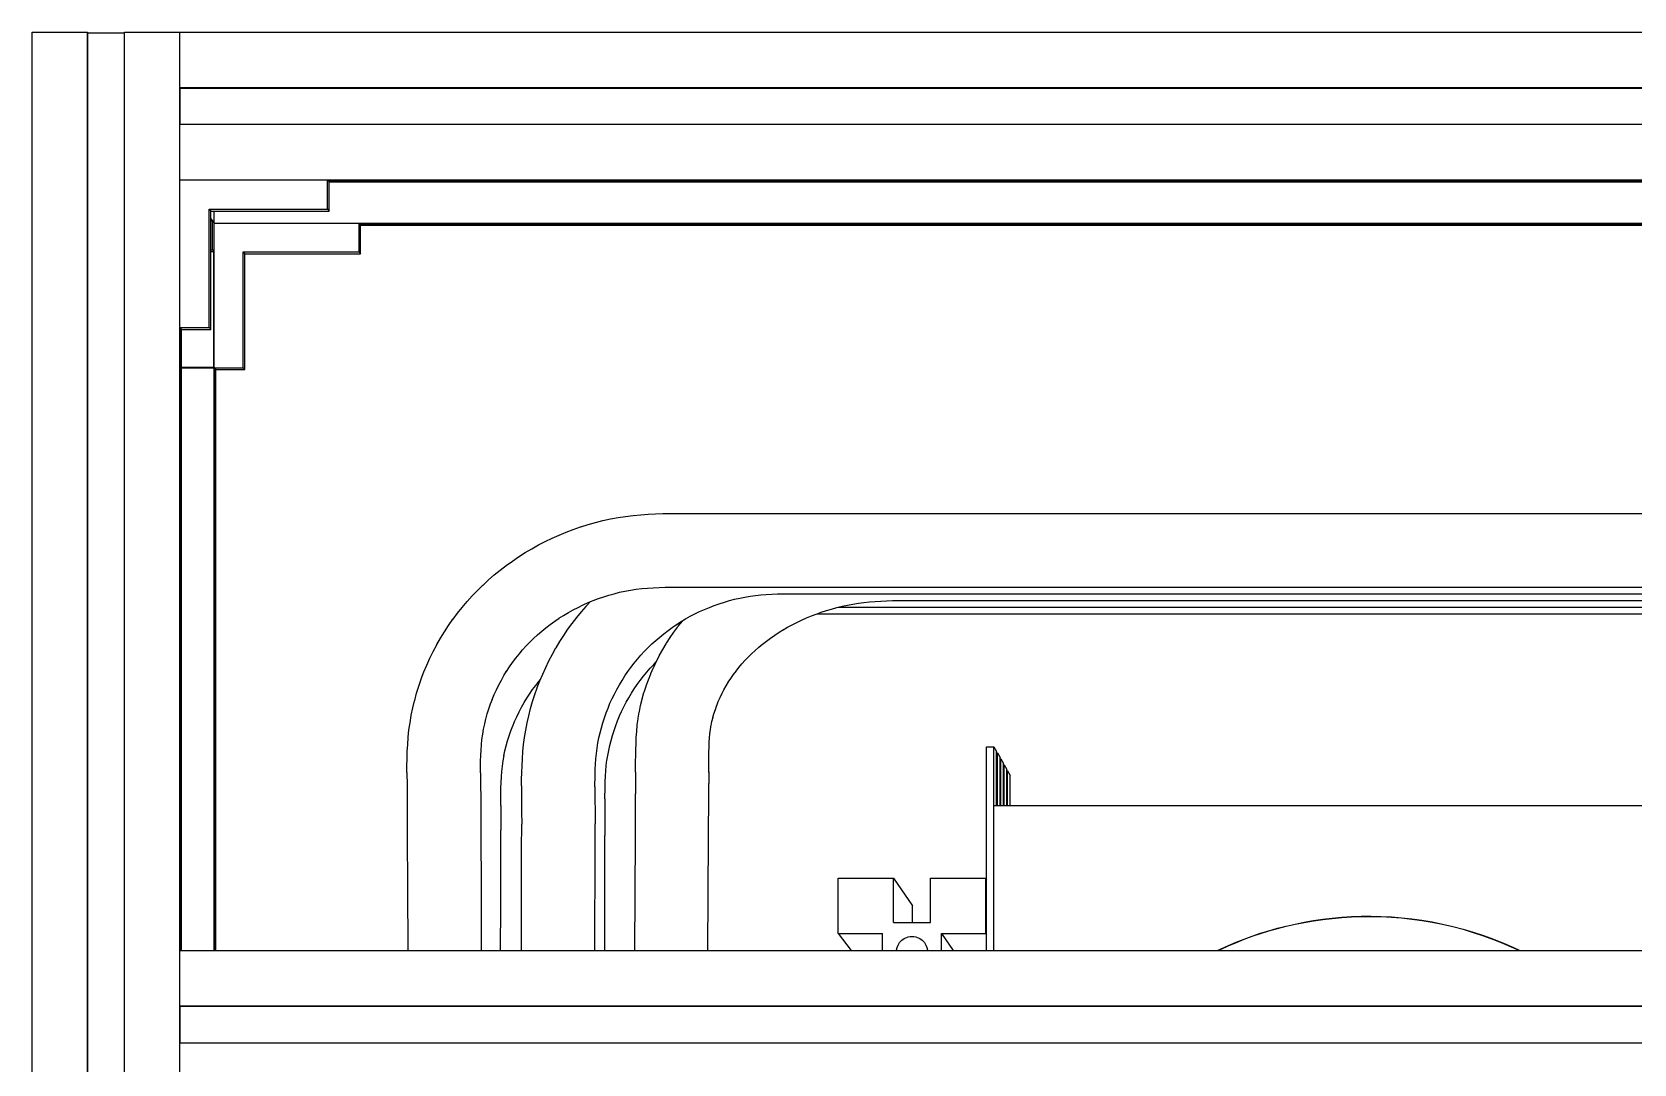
# Model space of a CAD drawing. Header units: millimetres. Extents: x -253 to 258, y -315 to 312.
# Drawn here: x -252.7 to -33.5, y 171.1 to 312.4 of the extents above; entities that cross this region are included whole.
import ezdxf

# ---------------------------------------------------------------- set-up
doc = ezdxf.new("R2010")
doc.units = ezdxf.units.MM
doc.layers.add('VISIBLE', color=7, linetype='Continuous')

msp = doc.modelspace()

# ---------------------------------------------------------------- linework, layer by layer
at = {"layer": 'VISIBLE'}
for p, q in [((-252.72, -315.39), (-252.72, 312.36)), ((-252.72, 312.36), (-245.14, 312.36)), ((-245.14, -315.39), (-245.14, 312.36)), ((-245.14, 312.36), (-245.06, 312.26)), ((-245.06, -315.29), (-245.06, 312.26)), ((-245.06, 312.26), (-240.08, 312.26)), ((-240.08, -315.39), (-240.08, 312.36)), ((-240.08, 312.36), (240.08, 312.36)), ((-232.5, -315.39), (-232.5, 312.36)), ((-232.5, 304.78), (-232.43, 304.68)), ((-232.5, 304.78), (232.5, 304.78)), ((-232.43, 299.72), (-232.43, 304.68)), ((-232.43, 304.68), (232.43, 304.68)), ((-232.5, 299.72), (232.5, 299.72)), ((-232.5, 292.14), (232.5, 292.14)), ((-212.28, 288.1), (-212.28, 292.14)), ((-212.28, 292.14), (-212.07, 291.85)), ((-212.2, 292.03), (212.2, 292.03)), ((-212.15, 291.96), (212.15, 291.96)), ((-212.07, 287.81), (-212.07, 291.85)), ((-212.07, 291.85), (212.07, 291.85)), ((-228.46, 271.92), (-228.46, 288.1)), ((-228.46, 288.1), (-228.23, 287.81)), ((-228.46, 288.1), (-212.28, 288.1)), ((-228.23, 271.65), (-228.23, 287.81)), ((-228.23, 287.81), (-212.07, 287.81)), ((-227.78, 186.61), (-227.78, 287.81)), ((-212.28, 288.1), (-212.07, 287.81)), ((-228.23, 286.77), (-227.78, 286.21)), ((-228.23, 286.49), (-228, 286.49)), ((-228, 282.53), (-228, 286.49)), ((-227.78, 286.21), (227.78, 286.21)), ((-207.97, 282.25), (-207.97, 286.21)), ((-207.97, 286.21), (-207.77, 285.93)), ((-207.9, 286.1), (207.9, 286.1)), ((-207.84, 286.03), (207.84, 286.03)), ((-207.77, 281.97), (-207.77, 285.93)), ((-207.77, 285.93), (207.77, 285.93)), ((-228.23, 282.53), (-228, 282.53)), ((-228.23, 282.3), (-227.82, 282.3)), ((-228, 282.53), (-227.82, 282.3)), ((-227.82, 266.46), (-227.82, 282.3)), ((-223.82, 266.4), (-223.82, 282.25)), ((-223.82, 282.25), (-223.6, 281.97)), ((-223.82, 282.25), (-207.97, 282.25)), ((-223.6, 266.14), (-223.6, 281.97)), ((-223.6, 281.97), (-207.77, 281.97)), ((-207.97, 282.25), (-207.77, 281.97)), ((-232.5, 271.92), (-232.22, 271.59)), ((-232.5, 271.92), (-228.46, 271.92)), ((-228.46, 271.92), (-228.23, 271.65)), ((-232.41, 186.61), (-232.41, 271.82)), ((-232.35, 186.61), (-232.35, 271.75)), ((-232.26, 186.61), (-232.26, 271.65)), ((-232.26, 271.65), (-228.23, 271.65)), ((-232.26, 271.59), (-232.22, 271.59)), ((-232.22, 271.59), (-232.22, 271.65)), ((-232.26, 266.46), (-227.82, 266.46)), ((-232.26, 266.4), (-223.82, 266.4)), ((-227.82, 266.46), (-227.55, 266.14)), ((-227.69, 186.61), (-227.69, 266.3)), ((-227.64, 186.61), (-227.64, 266.24)), ((-227.55, 186.61), (-227.55, 266.14)), ((-227.55, 266.14), (-223.6, 266.14)), ((-223.82, 266.4), (-223.6, 266.14)), ((-174.58, 245.46), (-173.55, 245.69)), ((-173.55, 245.69), (-172.51, 245.88)), ((-172.51, 245.88), (-171.48, 246.04)), ((-171.48, 246.04), (-170.44, 246.16)), ((-170.44, 246.16), (-169.42, 246.26)), ((-169.42, 246.26), (-168.4, 246.33)), ((-168.4, 246.33), (-167.39, 246.38)), ((-167.39, 246.38), (-166.4, 246.42)), ((-166.4, 246.42), (-165.43, 246.44)), ((-165.43, 246.44), (-164.47, 246.45)), ((-164.47, 246.45), (-162.58, 246.44)), ((-162.58, 246.44), (-160.74, 246.43)), ((-160.74, 246.43), (-158.92, 246.42)), ((-158.92, 246.42), (-155.29, 246.42)), ((-155.29, 246.42), (-151.64, 246.42)), ((-151.64, 246.42), (-144.35, 246.42)), ((-144.35, 246.42), (-27.7, 246.42)), ((-181.54, 243.06), (-180.59, 243.49)), ((-180.59, 243.49), (-179.62, 243.88)), ((-179.62, 243.88), (-178.64, 244.25)), ((-178.64, 244.25), (-177.64, 244.6)), ((-177.64, 244.6), (-177.63, 244.6)), ((-177.63, 244.6), (-176.63, 244.92)), ((-176.63, 244.92), (-175.61, 245.2)), ((-175.61, 245.2), (-174.58, 245.46)), ((-185.24, 241.08), (-184.34, 241.61)), ((-184.34, 241.61), (-184.33, 241.62)), ((-184.33, 241.62), (-183.41, 242.13)), ((-183.41, 242.13), (-182.49, 242.61)), ((-182.49, 242.61), (-181.54, 243.06)), ((-188.66, 238.68), (-187.84, 239.31)), ((-187.84, 239.31), (-187.82, 239.32)), ((-187.82, 239.32), (-186.98, 239.93)), ((-186.98, 239.93), (-186.12, 240.52)), ((-186.12, 240.52), (-185.24, 241.08)), ((-191, 236.64), (-190.25, 237.34)), ((-190.25, 237.34), (-189.46, 238.02)), ((-189.46, 238.02), (-188.66, 238.68)), ((-193.16, 234.39), (-192.47, 235.16)), ((-192.47, 235.16), (-191.76, 235.9)), ((-191.76, 235.9), (-191.02, 236.62)), ((-191.02, 236.62), (-191, 236.64)), ((-175.91, 234.52), (-175.2, 234.78)), ((-175.2, 234.78), (-174.48, 235.03)), ((-174.48, 235.03), (-173.76, 235.26)), ((-173.76, 235.26), (-173.03, 235.46)), ((-173.03, 235.46), (-172.3, 235.65)), ((-172.3, 235.65), (-171.57, 235.81)), ((-171.57, 235.81), (-170.82, 235.95)), ((-171.57, 235.81), (-171.57, 235.81)), ((-170.82, 235.95), (-170.06, 236.06)), ((-170.06, 236.06), (-169.28, 236.16)), ((-169.28, 236.16), (-168.5, 236.23)), ((-168.5, 236.23), (-167.7, 236.28)), ((-167.7, 236.28), (-166.88, 236.32)), ((-166.88, 236.32), (-166.05, 236.35)), ((-166.05, 236.35), (-164.34, 236.37)), ((-164.34, 236.37), (-162.58, 236.37)), ((-162.58, 236.37), (-160.78, 236.35)), ((-160.78, 236.35), (-158.95, 236.34)), ((-158.95, 236.34), (-144.35, 236.35)), ((-157.28, 234.51), (-156.58, 234.69)), ((-156.58, 234.69), (-155.87, 234.86)), ((-155.87, 234.86), (-155.16, 235)), ((-155.16, 235), (-154.45, 235.12)), ((-154.45, 235.12), (-153.72, 235.22)), ((-153.72, 235.22), (-152.98, 235.3)), ((-152.98, 235.3), (-152.23, 235.35)), ((-152.23, 235.35), (-151.47, 235.4)), ((-151.47, 235.4), (-150.69, 235.42)), ((-150.69, 235.42), (-149.08, 235.45)), ((-149.08, 235.45), (-147.41, 235.44)), ((-147.41, 235.44), (-145.7, 235.43)), ((-145.7, 235.43), (-142.22, 235.42)), ((-144.35, 236.35), (-27.7, 236.35)), ((-142.22, 235.42), (-138.74, 235.42)), ((-138.74, 235.42), (-27.6, 235.43)), ((-195.1, 231.96), (-194.49, 232.78)), ((-194.49, 232.78), (-193.85, 233.58)), ((-193.85, 233.58), (-193.18, 234.37)), ((-193.18, 234.37), (-193.16, 234.39)), ((-180.61, 232.09), (-179.97, 232.49)), ((-179.97, 232.49), (-179.32, 232.88)), ((-179.32, 232.88), (-178.66, 233.24)), ((-178.66, 233.24), (-177.99, 233.59)), ((-178.17, 232.18), (-177.53, 232.96)), ((-177.99, 233.59), (-177.31, 233.92)), ((-177.53, 232.96), (-176.87, 233.72)), ((-177.31, 233.92), (-176.62, 234.23)), ((-176.87, 233.72), (-176.86, 233.73)), ((-176.86, 233.73), (-176.28, 234.37)), ((-176.62, 234.23), (-175.91, 234.52)), ((-162.64, 232.36), (-162, 232.69)), ((-162, 232.69), (-161.35, 233.01)), ((-161.35, 233.01), (-160.69, 233.31)), ((-160.69, 233.31), (-160.02, 233.59)), ((-160.02, 233.59), (-159.35, 233.85)), ((-159.35, 233.85), (-158.66, 234.09)), ((-158.66, 234.09), (-157.97, 234.31)), ((-157.97, 234.31), (-157.28, 234.51)), ((-146.72, 232.14), (-146.04, 232.42)), ((-146.05, 232.42), (-145.41, 232.66)), ((-146.04, 232.42), (-146.04, 232.42)), ((-145.41, 232.66), (-144.71, 232.91)), ((-145.32, 232.7), (-141.61, 232.7)), ((-144.71, 232.91), (-144, 233.14)), ((-144, 233.14), (-143.29, 233.36)), ((-143.29, 233.36), (-142.57, 233.55)), ((-142.57, 233.55), (-141.84, 233.73)), ((-142.35, 233.6), (-141.18, 233.6)), ((-141.84, 233.73), (-141.11, 233.89)), ((-141.61, 232.7), (-27.28, 232.7)), ((-141.18, 233.6), (-137.72, 233.6)), ((-141.11, 233.89), (-140.37, 234.03)), ((-140.37, 234.03), (-139.63, 234.15)), ((-139.63, 234.15), (-138.88, 234.25)), ((-138.88, 234.25), (-138.12, 234.33)), ((-138.12, 234.33), (-137.34, 234.4)), ((-137.72, 233.6), (-27.38, 233.6)), ((-137.34, 234.4), (-136.56, 234.45)), ((-136.56, 234.45), (-135.76, 234.48)), ((-135.76, 234.48), (-134.95, 234.51)), ((-134.95, 234.51), (-133.29, 234.53)), ((-133.29, 234.53), (-131.58, 234.53)), ((-131.58, 234.53), (-129.84, 234.51)), ((-129.84, 234.51), (-128.07, 234.51)), ((-128.07, 234.51), (-126.3, 234.51)), ((-126.3, 234.51), (-112.18, 234.51)), ((-112.18, 234.51), (-83.95, 234.51)), ((-83.95, 234.51), (-27.49, 234.51)), ((-196.81, 229.37), (-196.27, 230.24)), ((-196.27, 230.24), (-195.71, 231.1)), ((-195.71, 231.1), (-195.7, 231.11)), ((-195.7, 231.11), (-195.11, 231.95)), ((-195.11, 231.95), (-195.1, 231.96)), ((-183.53, 229.83), (-182.97, 230.32)), ((-182.97, 230.32), (-182.39, 230.8)), ((-182.39, 230.8), (-181.8, 231.25)), ((-181.8, 231.25), (-181.19, 231.69)), ((-181.19, 231.69), (-180.59, 232.1)), ((-180.61, 232.09), (-180.61, 232.09)), ((-179.94, 229.75), (-179.37, 230.58)), ((-179.37, 230.58), (-178.78, 231.39)), ((-178.78, 231.39), (-178.17, 232.18)), ((-166.26, 229.98), (-165.68, 230.42)), ((-165.68, 230.42), (-165.1, 230.84)), ((-165.1, 230.84), (-164.5, 231.24)), ((-164.87, 230.18), (-164.34, 230.9)), ((-164.5, 231.24), (-163.89, 231.63)), ((-164.34, 230.9), (-164.27, 230.99)), ((-164.27, 230.99), (-163.7, 231.7)), ((-163.89, 231.63), (-163.27, 232)), ((-163.7, 231.7), (-163.63, 231.79)), ((-163.27, 232), (-162.64, 232.36)), ((-150.48, 230.17), (-149.88, 230.54)), ((-149.93, 230.51), (-149.32, 230.86)), ((-149.88, 230.54), (-149.88, 230.54)), ((-149.32, 230.86), (-148.69, 231.2)), ((-148.69, 231.2), (-148.05, 231.53)), ((-148.05, 231.53), (-147.39, 231.84)), ((-147.39, 231.84), (-146.72, 232.14)), ((-197.81, 227.55), (-197.33, 228.45)), ((-197.33, 228.45), (-197.31, 228.48)), ((-197.31, 228.48), (-196.81, 229.37)), ((-185.58, 227.76), (-185.1, 228.3)), ((-185.12, 228.27), (-184.61, 228.81)), ((-185.12, 228.27), (-185.12, 228.27)), ((-184.61, 228.81), (-184.08, 229.33)), ((-184.08, 229.33), (-183.53, 229.83)), ((-181.5, 227.16), (-181.01, 228.03)), ((-181.01, 228.03), (-181, 228.05)), ((-181, 228.05), (-180.48, 228.91)), ((-180.48, 228.91), (-179.94, 229.75)), ((-168.9, 227.57), (-168.39, 228.08)), ((-168.39, 228.08), (-167.88, 228.58)), ((-167.88, 228.58), (-167.34, 229.07)), ((-167.36, 229.05), (-166.82, 229.52)), ((-167.34, 229.07), (-167.34, 229.07)), ((-166.82, 229.52), (-166.26, 229.98)), ((-166.4, 227.82), (-165.94, 228.59)), ((-165.94, 228.59), (-165.87, 228.69)), ((-165.87, 228.69), (-165.39, 229.44)), ((-165.39, 229.44), (-164.87, 230.18)), ((-153.74, 227.7), (-153.23, 228.15)), ((-153.23, 228.15), (-152.69, 228.59)), ((-152.75, 228.55), (-152.22, 228.96)), ((-152.69, 228.59), (-152.69, 228.59)), ((-152.22, 228.96), (-151.65, 229.38)), ((-151.65, 229.38), (-151.08, 229.78)), ((-151.08, 229.78), (-150.48, 230.17)), ((-198.69, 225.68), (-198.27, 226.61)), ((-198.27, 226.61), (-198.26, 226.64)), ((-198.26, 226.64), (-197.81, 227.55)), ((-187.38, 225.43), (-186.96, 226.03)), ((-186.96, 226.03), (-186.52, 226.62)), ((-186.52, 226.62), (-186.06, 227.2)), ((-186.06, 227.2), (-185.58, 227.76)), ((-182.41, 225.37), (-181.97, 226.27)), ((-181.97, 226.27), (-181.5, 227.16)), ((-170.75, 225.37), (-170.31, 225.94)), ((-170.31, 225.94), (-169.86, 226.49)), ((-169.86, 226.49), (-169.38, 227.04)), ((-169.38, 227.04), (-168.9, 227.57)), ((-167.64, 225.42), (-167.26, 226.21)), ((-167.64, 225.77), (-167.31, 226.11)), ((-167.26, 226.21), (-166.86, 226.99)), ((-166.86, 226.99), (-166.83, 227.05)), ((-166.83, 227.05), (-166.4, 227.82)), ((-155.99, 225.34), (-155.56, 225.85)), ((-155.56, 225.85), (-155.12, 226.34)), ((-155.12, 226.34), (-154.65, 226.83)), ((-154.71, 226.77), (-154.24, 227.23)), ((-154.65, 226.83), (-154.65, 226.83)), ((-154.24, 227.23), (-153.74, 227.7)), ((-199.78, 222.8), (-199.45, 223.76)), ((-199.45, 223.76), (-199.44, 223.79)), ((-199.44, 223.79), (-199.08, 224.74)), ((-199.08, 224.74), (-198.69, 225.68)), ((-188.49, 223.62), (-188.13, 224.25)), ((-188.13, 224.25), (-187.77, 224.83)), ((-187.78, 224.82), (-187.38, 225.43)), ((-187.78, 224.82), (-187.78, 224.82)), ((-183.33, 223.48), (-183.12, 223.73)), ((-183.21, 223.54), (-182.82, 224.46)), ((-182.82, 224.46), (-182.41, 225.37)), ((-171.97, 223.59), (-171.58, 224.2)), ((-171.58, 224.2), (-171.17, 224.79)), ((-171.17, 224.79), (-170.75, 225.37)), ((-169.47, 223.59), (-169.04, 224.16)), ((-169.04, 224.16), (-168.59, 224.71)), ((-168.66, 222.86), (-168.37, 223.68)), ((-168.59, 224.71), (-168.12, 225.25)), ((-168.37, 223.68), (-168.04, 224.5)), ((-168.12, 225.25), (-167.64, 225.77)), ((-168.04, 224.5), (-168.02, 224.55)), ((-168.02, 224.55), (-167.67, 225.36)), ((-167.67, 225.36), (-167.64, 225.42)), ((-167.64, 225.77), (-167.64, 225.77)), ((-157.43, 223.33), (-157.1, 223.84)), ((-157.1, 223.84), (-156.73, 224.38)), ((-156.73, 224.38), (-156.33, 224.91)), ((-156.36, 224.87), (-155.99, 225.34)), ((-156.33, 224.91), (-156.33, 224.91)), ((-200.35, 220.85), (-200.09, 221.83)), ((-200.09, 221.83), (-199.78, 222.8)), ((-189.74, 220.98), (-189.46, 221.65)), ((-189.46, 221.65), (-189.16, 222.31)), ((-189.16, 222.31), (-188.84, 222.97)), ((-188.84, 222.97), (-188.49, 223.62)), ((-185, 221.16), (-184.63, 221.72)), ((-184.63, 221.72), (-184.22, 222.32)), ((-184.22, 222.32), (-183.79, 222.91)), ((-184.21, 220.69), (-183.9, 221.64)), ((-183.9, 221.64), (-183.57, 222.58)), ((-183.79, 222.91), (-183.33, 223.48)), ((-183.57, 222.6), (-183.21, 223.54)), ((-183.57, 222.58), (-183.57, 222.6)), ((-173.32, 221.1), (-173.02, 221.72)), ((-173.02, 221.72), (-172.69, 222.35)), ((-172.69, 222.35), (-172.34, 222.98)), ((-172.34, 222.98), (-171.97, 223.59)), ((-171.04, 221.22), (-170.67, 221.83)), ((-170.67, 221.83), (-170.29, 222.43)), ((-170.29, 222.43), (-169.89, 223.02)), ((-169.89, 223.02), (-169.47, 223.59)), ((-169.21, 221.07), (-168.97, 221.91)), ((-168.97, 221.91), (-168.95, 221.97)), ((-168.95, 221.97), (-168.68, 222.8)), ((-168.68, 222.8), (-168.66, 222.86)), ((-158.55, 221.26), (-158.27, 221.83)), ((-158.31, 221.76), (-158.04, 222.29)), ((-158.27, 221.83), (-158.27, 221.83)), ((-158.04, 222.29), (-157.72, 222.85)), ((-157.72, 222.85), (-157.39, 223.4)), ((-157.39, 223.4), (-157.39, 223.4)), ((-200.81, 218.83), (-200.6, 219.82)), ((-200.6, 219.82), (-200.36, 220.81)), ((-200.36, 220.81), (-200.35, 220.85)), ((-190.42, 218.99), (-190.21, 219.68)), ((-190.21, 219.68), (-189.97, 220.37)), ((-189.97, 220.37), (-189.72, 221.02)), ((-189.74, 220.98), (-189.74, 220.98)), ((-186.38, 218.62), (-186.07, 219.27)), ((-186.07, 219.27), (-185.73, 219.91)), ((-185.73, 219.91), (-185.37, 220.54)), ((-185.37, 220.54), (-185, 221.16)), ((-185, 221.16), (-185, 221.16)), ((-184.74, 218.75), (-184.49, 219.73)), ((-184.49, 219.73), (-184.21, 220.69)), ((-174.15, 219.13), (-173.89, 219.8)), ((-173.89, 219.8), (-173.62, 220.46)), ((-173.62, 220.46), (-173.32, 221.11)), ((-173.32, 221.11), (-173.32, 221.11)), ((-172.3, 218.72), (-172.03, 219.33)), ((-172.03, 219.33), (-171.72, 219.97)), ((-171.72, 219.97), (-171.39, 220.6)), ((-171.39, 220.6), (-171.04, 221.22)), ((-169.76, 218.41), (-169.62, 219.25)), ((-169.62, 219.25), (-169.6, 219.32)), ((-169.6, 219.32), (-169.43, 220.16)), ((-169.43, 220.16), (-169.22, 221)), ((-169.22, 221), (-169.21, 221.07)), ((-159.39, 219.03), (-159.2, 219.62)), ((-159.2, 219.62), (-158.99, 220.21)), ((-159.01, 220.15), (-158.8, 220.68)), ((-158.99, 220.21), (-158.99, 220.21)), ((-158.8, 220.68), (-158.55, 221.26)), ((-201.13, 216.81), (-200.99, 217.8)), ((-200.99, 217.8), (-200.81, 218.79)), ((-200.81, 218.79), (-200.81, 218.83)), ((-190.92, 216.92), (-190.77, 217.62)), ((-190.77, 217.62), (-190.61, 218.31)), ((-190.61, 218.29), (-190.42, 218.99)), ((-190.61, 218.29), (-190.61, 218.29)), ((-187.18, 216.68), (-186.93, 217.35)), ((-186.94, 217.32), (-186.68, 217.96)), ((-186.93, 217.35), (-186.93, 217.35)), ((-186.68, 217.96), (-186.38, 218.62)), ((-185.15, 216.77), (-184.96, 217.76)), ((-184.96, 217.78), (-184.74, 218.75)), ((-184.96, 217.76), (-184.96, 217.78)), ((-174.98, 216.4), (-174.8, 217.09)), ((-174.8, 217.09), (-174.6, 217.77)), ((-174.6, 217.77), (-174.39, 218.45)), ((-174.39, 218.45), (-174.15, 219.13)), ((-173.06, 216.73), (-172.83, 217.4)), ((-172.83, 217.4), (-172.58, 218.06)), ((-172.58, 218.06), (-172.3, 218.72)), ((-172.3, 218.72), (-172.3, 218.72)), ((-169.96, 216.61), (-169.88, 217.44)), ((-169.88, 217.5), (-169.77, 218.34)), ((-169.88, 217.44), (-169.88, 217.5)), ((-169.77, 218.34), (-169.76, 218.41)), ((-159.87, 216.88), (-159.77, 217.49)), ((-159.79, 217.41), (-159.67, 217.97)), ((-159.77, 217.49), (-159.77, 217.49)), ((-159.67, 217.97), (-159.52, 218.57)), ((-159.53, 218.52), (-159.39, 219.03)), ((-159.52, 218.57), (-159.52, 218.57)), ((-201.31, 214.81), (-201.24, 215.78)), ((-201.24, 215.78), (-201.23, 215.82)), ((-201.23, 215.82), (-201.13, 216.81)), ((-191.22, 214.78), (-191.14, 215.51)), ((-191.14, 215.51), (-191.04, 216.24)), ((-191.04, 216.24), (-190.92, 216.92)), ((-190.92, 216.92), (-190.92, 216.92)), ((-187.82, 214.62), (-187.63, 215.31)), ((-187.63, 215.31), (-187.42, 215.99)), ((-187.42, 215.99), (-187.18, 216.68)), ((-185.44, 214.81), (-185.31, 215.79)), ((-185.31, 215.79), (-185.15, 216.77)), ((-175.39, 214.31), (-175.27, 215.02)), ((-175.27, 215.02), (-175.13, 215.72)), ((-175.13, 215.71), (-174.98, 216.4)), ((-175.13, 215.72), (-175.13, 215.72)), ((-173.64, 214.69), (-173.47, 215.38)), ((-173.47, 215.38), (-173.28, 216.06)), ((-173.28, 216.06), (-173.06, 216.73)), ((-170.08, 214.12), (-170.06, 214.91)), ((-170.06, 214.91), (-170.02, 215.72)), ((-170.02, 215.79), (-169.96, 216.61)), ((-170.02, 215.72), (-170.02, 215.79)), ((-160.07, 214.43), (-160.04, 215.1)), ((-160.04, 215.1), (-160, 215.75)), ((-160, 215.74), (-159.95, 216.25)), ((-160, 215.75), (-160, 215.75)), ((-159.95, 216.25), (-159.87, 216.88)), ((-201.41, 211.91), (-201.39, 212.85)), ((-201.39, 212.89), (-201.36, 213.84)), ((-201.39, 212.85), (-201.39, 212.89)), ((-201.36, 213.84), (-201.31, 214.81)), ((-191.33, 212.55), (-191.31, 213.34)), ((-191.31, 213.34), (-191.27, 214.05)), ((-191.27, 214.03), (-191.22, 214.78)), ((-191.27, 214.03), (-191.27, 214.03)), ((-188.25, 212.58), (-188.12, 213.29)), ((-188.13, 213.25), (-187.99, 213.93)), ((-188.12, 213.29), (-188.12, 213.29)), ((-187.99, 213.93), (-187.82, 214.62)), ((-185.66, 211.89), (-185.61, 212.85)), ((-185.61, 212.87), (-185.54, 213.83)), ((-185.61, 212.85), (-185.61, 212.87)), ((-185.54, 213.83), (-185.44, 214.81)), ((-175.6, 212.14), (-175.55, 212.87)), ((-175.55, 212.87), (-175.48, 213.6)), ((-175.48, 213.6), (-175.39, 214.31)), ((-174.04, 212.62), (-173.93, 213.31)), ((-173.93, 213.31), (-173.8, 214.01)), ((-173.8, 214.01), (-173.64, 214.69)), ((-170.11, 212.51), (-170.1, 213.28)), ((-170.1, 213.28), (-170.08, 214.06)), ((-170.08, 214.06), (-170.08, 214.12)), ((-160.1, 212.35), (-160.08, 213.75)), ((-160.08, 213.75), (-160.07, 214.43)), ((-122.09, 186.61), (-122.09, 214.51)), ((-122.09, 214.51), (-121.08, 214.51)), ((-121.08, 186.61), (-121.08, 214.51)), ((-121.08, 214.51), (-120.71, 213.85)), ((-120.71, 206.44), (-120.71, 213.85)), ((-120.71, 213.67), (-120.61, 213.67)), ((-120.61, 206.44), (-120.61, 213.67)), ((-120.61, 213.67), (-120.24, 213.02)), ((-120.24, 206.44), (-120.24, 213.02)), ((-120.24, 212.84), (-120.14, 212.84)), ((-120.14, 206.44), (-120.14, 212.84)), ((-120.14, 212.84), (-119.77, 212.19)), ((-201.41, 211), (-201.41, 211.91)), ((-201.41, 211), (-201.4, 209.21)), ((-191.34, 211.75), (-191.33, 212.55)), ((-191.34, 210.94), (-191.34, 211.75)), ((-191.34, 210.94), (-191.33, 209.26)), ((-188.47, 210.39), (-188.42, 211.13)), ((-188.42, 211.13), (-188.35, 211.86)), ((-188.35, 211.86), (-188.25, 212.58)), ((-185.71, 210.04), (-185.69, 210.96)), ((-185.69, 210.96), (-185.66, 211.89)), ((-175.68, 209.01), (-175.66, 210.61)), ((-175.66, 210.61), (-175.64, 211.38)), ((-175.64, 211.38), (-175.6, 212.14)), ((-175.6, 212.14), (-175.6, 212.14)), ((-174.28, 209.72), (-174.25, 210.48)), ((-174.25, 210.48), (-174.2, 211.22)), ((-174.2, 211.22), (-174.13, 211.94)), ((-174.13, 211.94), (-174.04, 212.65)), ((-174.04, 212.65), (-174.04, 212.65)), ((-170.11, 211.01), (-170.11, 212.51)), ((-170.11, 211.01), (-170.11, 208.06)), ((-160.1, 210.98), (-160.1, 212.35)), ((-160.1, 211.05), (-160.1, 211.05)), ((-160.1, 211.05), (-160.1, 209.59)), ((-119.77, 206.44), (-119.77, 212.19)), ((-119.77, 212.01), (-119.67, 212.01)), ((-119.67, 206.44), (-119.67, 212.01)), ((-119.67, 212.01), (-119.31, 211.37)), ((-119.31, 206.44), (-119.31, 211.37)), ((-119.31, 211.2), (-119.21, 211.2)), ((-119.21, 206.44), (-119.21, 211.2)), ((-119.21, 211.2), (-118.85, 210.56)), ((-118.85, 206.44), (-118.85, 210.56)), ((-201.4, 209.21), (-201.38, 207.46)), ((-191.33, 209.26), (-191.31, 207.54)), ((-188.55, 208.05), (-188.54, 208.84)), ((-188.54, 208.84), (-188.51, 209.62)), ((-188.51, 209.62), (-188.47, 210.39)), ((-185.72, 209.13), (-185.71, 210.04)), ((-185.72, 209.13), (-185.72, 207.37)), ((-175.68, 209.01), (-175.68, 207.35)), ((-174.32, 207.36), (-174.3, 208.95)), ((-174.3, 208.95), (-174.28, 209.72)), ((-160.1, 209.59), (-160.1, 209.45)), ((-160.1, 207.98), (-160.1, 209.45)), ((-201.38, 207.46), (-201.37, 205.73)), ((-191.31, 207.54), (-191.3, 205.8)), ((-188.56, 206.47), (-188.55, 208.05)), ((-188.56, 206.47), (-188.56, 204.79)), ((-188.56, 206.47), (-188.56, 206.47)), ((-185.72, 207.37), (-185.71, 205.64)), ((-175.68, 207.35), (-175.67, 205.65)), ((-174.32, 207.36), (-174.32, 205.72)), ((-170.14, 202.18), (-170.11, 208.06)), ((-160.13, 202.08), (-160.1, 207.98)), ((-121.08, 206.44), (186.66, 206.44)), ((-201.37, 205.73), (-201.36, 202.27)), ((-191.3, 205.8), (-191.29, 202.33)), ((-188.56, 204.79), (-188.56, 203.08)), ((-185.71, 205.64), (-185.7, 203.92)), ((-185.71, 200.51), (-185.7, 203.92)), ((-175.67, 205.65), (-175.67, 203.94)), ((-175.67, 200.5), (-175.67, 203.94)), ((-174.32, 205.72), (-174.31, 202.34)), ((-201.36, 202.27), (-201.33, 195.34)), ((-191.29, 202.33), (-191.27, 195.39)), ((-188.56, 199.63), (-188.56, 203.08)), ((-174.31, 198.93), (-174.31, 202.34)), ((-170.23, 186.61), (-170.14, 202.18)), ((-160.21, 186.61), (-160.13, 202.08)), ((-188.58, 192.75), (-188.56, 199.63)), ((-185.73, 186.8), (-185.71, 200.51)), ((-175.69, 186.79), (-175.67, 200.5)), ((-174.33, 186.61), (-174.31, 198.93)), ((-201.33, 195.34), (-201.3, 186.61)), ((-191.27, 195.39), (-191.24, 186.61)), ((-142.39, 188.94), (-142.39, 196.52)), ((-142.39, 196.52), (-134.81, 196.52)), ((-134.81, 190.46), (-134.81, 196.52)), ((-134.81, 196.52), (-132.21, 192.72)), ((-129.77, 190.46), (-129.77, 196.52)), ((-129.77, 196.52), (-122.19, 196.52)), ((-122.19, 188.94), (-122.19, 196.52)), ((-122.19, 196.52), (-122.09, 196.35)), ((-188.59, 186.61), (-188.58, 192.75)), ((-132.21, 190.46), (-132.21, 192.72)), ((-77.36, 190.7), (-76.08, 190.89)), ((-77.35, 190.67), (-76.07, 190.86)), ((-76.08, 190.89), (-74.78, 191.04)), ((-76.07, 190.86), (-74.77, 191.01)), ((-74.78, 191.04), (-73.47, 191.16)), ((-74.77, 191.01), (-73.46, 191.13)), ((-73.47, 191.16), (-72.14, 191.25)), ((-73.46, 191.13), (-72.13, 191.22)), ((-72.14, 191.25), (-70.8, 191.29)), ((-72.13, 191.22), (-70.78, 191.26)), ((-70.8, 191.29), (-69.44, 191.3)), ((-70.78, 191.26), (-69.43, 191.27)), ((-69.44, 191.3), (-68.07, 191.27)), ((-69.43, 191.27), (-68.06, 191.24)), ((-68.07, 191.27), (-66.69, 191.2)), ((-68.06, 191.24), (-66.68, 191.18)), ((-66.69, 191.2), (-65.3, 191.09)), ((-66.68, 191.18), (-65.29, 191.06)), ((-65.3, 191.09), (-63.9, 190.94)), ((-65.29, 191.06), (-63.89, 190.91)), ((-63.9, 190.94), (-62.5, 190.75)), ((-63.89, 190.91), (-62.49, 190.72)), ((-62.5, 190.75), (-61.1, 190.51)), ((-142.39, 188.94), (-140.63, 186.61)), ((-142.39, 188.94), (-136.33, 188.94)), ((-136.33, 186.61), (-136.33, 188.94)), ((-134.81, 190.46), (-129.77, 190.46)), ((-128.25, 186.61), (-128.25, 188.94)), ((-128.25, 188.94), (-126.66, 186.61)), ((-128.25, 188.94), (-122.19, 188.94)), ((-122.19, 188.94), (-122.09, 188.78)), ((-86.83, 188.17), (-85.73, 188.58)), ((-86.82, 188.14), (-85.72, 188.55)), ((-85.73, 188.58), (-84.6, 188.96)), ((-85.72, 188.55), (-84.59, 188.93)), ((-84.6, 188.96), (-83.45, 189.32)), ((-84.59, 188.93), (-83.44, 189.29)), ((-83.45, 189.32), (-82.28, 189.65)), ((-83.44, 189.29), (-82.26, 189.62)), ((-82.28, 189.65), (-81.08, 189.96)), ((-82.26, 189.62), (-81.07, 189.93)), ((-81.08, 189.96), (-79.86, 190.23)), ((-81.07, 189.93), (-79.85, 190.21)), ((-79.86, 190.23), (-78.62, 190.48)), ((-79.85, 190.21), (-78.61, 190.45)), ((-78.62, 190.48), (-77.36, 190.7)), ((-78.61, 190.45), (-77.35, 190.67)), ((-62.49, 190.72), (-61.09, 190.48)), ((-61.1, 190.51), (-59.69, 190.23)), ((-61.09, 190.48), (-59.68, 190.2)), ((-59.69, 190.23), (-58.28, 189.9)), ((-59.68, 190.2), (-58.28, 189.87)), ((-58.28, 189.9), (-56.88, 189.53)), ((-58.28, 189.87), (-56.87, 189.51)), ((-56.88, 189.53), (-55.48, 189.12)), ((-56.87, 189.51), (-55.47, 189.09)), ((-55.48, 189.12), (-54.09, 188.66)), ((-55.47, 189.09), (-54.08, 188.63)), ((-54.09, 188.66), (-52.71, 188.16)), ((-54.08, 188.63), (-52.7, 188.13)), ((-232.5, 186.61), (232.5, 186.61)), ((-185.73, 186.61), (-185.73, 186.8)), ((-175.69, 186.61), (-175.69, 186.79)), ((-134.4, 186.61), (-134.39, 186.7)), ((-134.39, 186.7), (-134.33, 187.01)), ((-134.33, 187.01), (-134.2, 187.35)), ((-134.2, 187.35), (-134.1, 187.52)), ((-134.1, 187.52), (-133.99, 187.69)), ((-133.99, 187.69), (-133.85, 187.86)), ((-133.85, 187.86), (-133.68, 188.02)), ((-133.68, 188.02), (-133.5, 188.16)), ((-133.5, 188.16), (-133.29, 188.29)), ((-133.29, 188.29), (-133.06, 188.39)), ((-133.06, 188.39), (-132.81, 188.47)), ((-132.81, 188.47), (-132.55, 188.52)), ((-132.55, 188.52), (-132.29, 188.54)), ((-132.29, 188.54), (-132.03, 188.52)), ((-132.03, 188.52), (-131.77, 188.47)), ((-131.77, 188.47), (-131.52, 188.39)), ((-131.52, 188.39), (-131.29, 188.29)), ((-131.29, 188.29), (-131.08, 188.16)), ((-131.08, 188.16), (-130.9, 188.02)), ((-130.9, 188.02), (-130.73, 187.86)), ((-130.73, 187.86), (-130.59, 187.69)), ((-130.59, 187.69), (-130.48, 187.52)), ((-130.48, 187.52), (-130.38, 187.35)), ((-130.38, 187.35), (-130.25, 187.01)), ((-130.25, 187.01), (-130.19, 186.7)), ((-130.19, 186.7), (-130.18, 186.61)), ((-90.48, 186.61), (-90, 186.84)), ((-90.4, 186.61), (-89.98, 186.81)), ((-90, 186.84), (-88.97, 187.3)), ((-89.98, 186.81), (-88.95, 187.27)), ((-88.97, 187.3), (-87.91, 187.75)), ((-88.95, 187.27), (-87.9, 187.72)), ((-87.91, 187.75), (-86.83, 188.17)), ((-87.9, 187.72), (-86.82, 188.14)), ((-52.71, 188.16), (-51.34, 187.61)), ((-52.7, 188.13), (-51.33, 187.58)), ((-51.34, 187.61), (-49.98, 187.02)), ((-51.33, 187.58), (-49.97, 186.99)), ((-49.98, 187.02), (-49.11, 186.61)), ((-49.97, 186.99), (-49.16, 186.61)), ((-232.5, 179.02), (-232.43, 178.97)), ((-232.5, 179.02), (232.5, 179.02)), ((-232.43, 173.97), (-232.43, 178.97)), ((-232.43, 178.97), (232.43, 178.97)), ((-232.5, 173.97), (232.5, 173.97))]:
    msp.add_line(p, q, dxfattribs=at)

doc.saveas('drawing.dxf')
